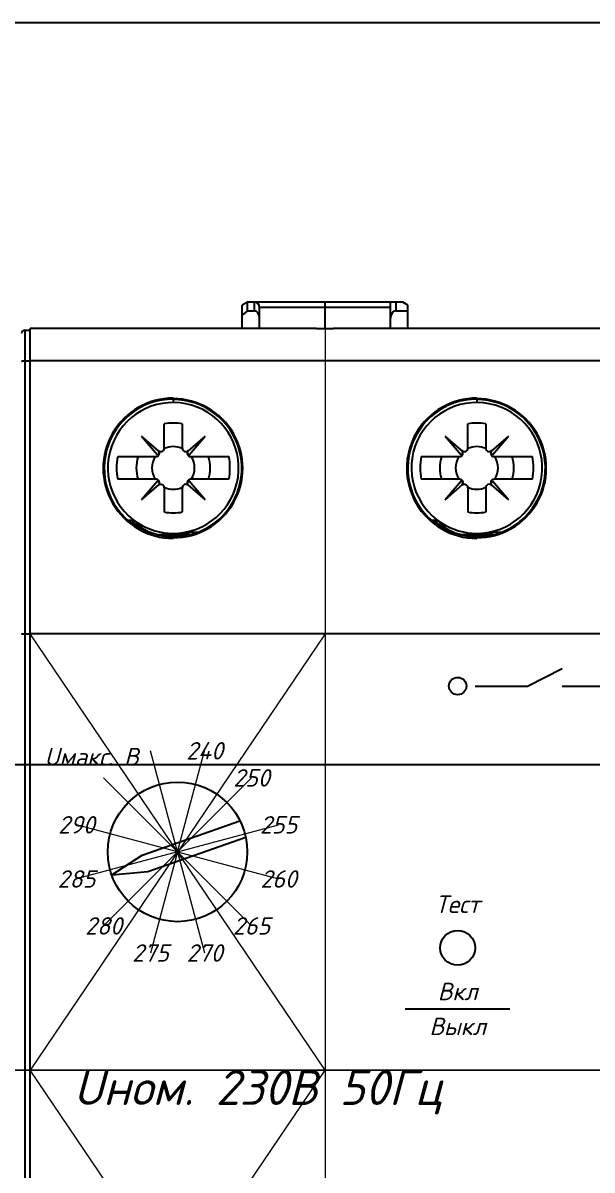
# Model space of a CAD drawing. Header units: millimetres. Extents: x 0 to 53000, y -591 to 24400.
# Drawn here: x 2785.1 to 2817.7, y 3069.3 to 3135 of the extents above; entities that cross this region are included whole.
import ezdxf
from ezdxf.enums import TextEntityAlignment as Align

# ---------------------------------------------------------------- set-up
doc = ezdxf.new("R2010")
doc.units = ezdxf.units.MM
doc.layers.add('КК перф 40х60', color=6, linetype='Continuous', lineweight=30)
doc.layers.add('Основная', color=7, linetype='Continuous', lineweight=30)
doc.layers.add('Привязки', color=2, linetype='Continuous', lineweight=0, plot=False, transparency=0.8)
doc.styles.add('текст', font='isocpeui.ttf')

# ---------------------------------------------------------------- blocks, each defined once
blk = doc.blocks.new('*U127')
at = {"layer": 'Привязки'}
blk.add_line((0, -2.5), (0, 3.5), dxfattribs=at)
blk = doc.blocks.new('*U128')
at = {"layer": 'Привязки', "color": 0, "linetype": 'ByBlock', "lineweight": -2, "transparency": 16777216}
blk.add_blockref('*U127', (8.945, 14.998), dxfattribs=at)
for p, rotation in [((7.696, 14.664), 30), ((10.194, 14.664), 330.0000000000001), ((6.781, 13.749), 60.00000000000001), ((11.109, 13.749), 300.0000000000001), ((6.447, 12.5), 90.00000000000001), ((6.781, 11.251), 120), ((7.696, 10.336), 150), ((11.109, 11.251), 240), ((11.443, 12.5), 270), ((10.194, 10.336), 210), ((8.945, 10.002), 180)]:
    blk.add_blockref('*U127', p, dxfattribs=dict(at, rotation=rotation))
blk = doc.blocks.new('*U125')
at = {"layer": 'Привязки'}
blk.add_line((0, -2.5), (0, 3.5), dxfattribs=at)
blk = doc.blocks.new('*U126')
at = {"layer": 'Привязки', "color": 0, "linetype": 'ByBlock', "lineweight": -2, "transparency": 16777216}
blk.add_blockref('*U125', (8.945, 14.998), dxfattribs=at)
for p, rotation in [((7.696, 14.664), 30), ((10.194, 14.664), 330.0000000000001), ((6.781, 13.749), 60.00000000000001), ((11.109, 13.749), 300.0000000000001), ((6.447, 12.5), 90.00000000000001), ((6.781, 11.251), 120), ((7.696, 10.336), 150), ((11.109, 11.251), 240), ((11.443, 12.5), 270), ((10.194, 10.336), 210), ((8.945, 10.002), 180)]:
    blk.add_blockref('*U125', p, dxfattribs=dict(at, rotation=rotation))
blk = doc.blocks.new('УЗМ')
at = {"layer": 'Основная', "linetype": 'Continuous'}
for p, q in [((12.95, 44), (12.65, 43.827)), ((12.65, 42.5), (12.65, 43.827)), ((12.95, 43.5), (12.65, 43.255)), ((12.95, 43.5), (12.95, 44)), ((21.85, 44), (12.95, 44)), ((12.95, 43.5), (13.35, 43.5)), ((13.35, 43.5), (13.35, 44)), ((13.65, 42.5), (13.65, 43.7)), ((21.15, 43.7), (13.65, 43.7)), ((17.4, 42.5), (17.4, 44)), ((21.15, 42.5), (21.15, 44)), ((21.45, 44), (21.45, 43.5)), ((21.45, 43.5), (22.15, 43.5)), ((22.15, 43.827), (21.85, 44)), ((22.15, 42.5), (22.15, 43.827)), ((0.2, 42.4), (0.2, 0)), ((0.2, 42.4), (0.49, 42.4)), ((0.49, 0), (0.49, 42.5)), ((16.91, 42.5), (0.49, 42.5)), ((34.31, 42.5), (17.89, 42.5)), ((0.2, 40.633), (0.49, 40.633)), ((17.4, 40.64), (0.49, 40.64)), ((34.31, 40.64), (17.4, 40.64)), ((8.7, 38.433), (8.353, 38.427)), ((8.7, 38.416), (8.7, 38.468)), ((8.7, 38.416), (8.7, 38.25)), ((26.1, 38.433), (25.753, 38.427)), ((26.1, 38.416), (26.1, 38.468)), ((26.1, 38.416), (26.1, 38.25)), ((8.185, 35.635), (8.185, 37.023)), ((9.215, 37.023), (9.215, 35.636)), ((25.585, 35.635), (25.585, 37.023)), ((26.615, 37.023), (26.615, 35.636)), ((6.879, 36.321), (7.798, 35.26)), ((7.87, 35.462), (6.879, 36.321)), ((10.521, 36.321), (9.529, 35.461)), ((9.602, 35.26), (10.521, 36.321)), ((24.279, 36.321), (25.198, 35.26)), ((25.27, 35.462), (24.279, 36.321)), ((27.921, 36.321), (26.929, 35.461)), ((27.002, 35.26), (27.921, 36.321)), ((5.516, 35.15), (7.704, 35.15)), ((7.798, 35.26), (7.904, 35.365)), ((9.496, 35.366), (9.602, 35.26)), ((9.695, 35.15), (11.886, 35.15)), ((22.916, 35.15), (25.104, 35.15)), ((25.198, 35.26), (25.304, 35.365)), ((26.896, 35.366), (27.002, 35.26)), ((27.095, 35.15), (29.286, 35.15)), ((7.712, 33.85), (5.516, 33.85)), ((7.798, 33.74), (6.879, 32.679)), ((6.879, 32.679), (7.886, 33.552)), ((7.911, 33.628), (7.798, 33.74)), ((9.602, 33.74), (9.496, 33.634)), ((9.529, 33.539), (10.521, 32.679)), ((10.521, 32.679), (9.602, 33.74)), ((11.886, 33.85), (9.695, 33.85)), ((25.112, 33.85), (22.916, 33.85)), ((25.198, 33.74), (24.279, 32.679)), ((24.279, 32.679), (25.286, 33.552)), ((25.311, 33.628), (25.198, 33.74)), ((27.002, 33.74), (26.896, 33.634)), ((26.929, 33.539), (27.921, 32.679)), ((27.921, 32.679), (27.002, 33.74)), ((29.286, 33.85), (27.095, 33.85)), ((8.185, 33.358), (8.185, 31.977)), ((9.215, 33.364), (9.215, 31.977)), ((25.585, 33.358), (25.585, 31.977)), ((26.615, 33.364), (26.615, 31.977)), ((6.085, 31.513), (6.333, 31.509)), ((6.928, 30.998), (6.816, 31)), ((23.485, 31.513), (23.733, 31.509)), ((24.328, 30.998), (24.216, 31)), ((7.411, 30.771), (7.341, 30.773)), ((8.7, 30.727), (7.795, 30.666)), ((8.7, 30.645), (8.076, 30.604)), ((8.7, 30.75), (8.7, 30.727)), ((8.7, 30.645), (8.7, 30.727)), ((8.7, 30.645), (9.497, 30.652)), ((8.7, 30.5), (8.7, 30.645)), ((8.895, 30.587), (8.7, 30.585)), ((10.083, 30.812), (9.627, 30.808)), ((24.811, 30.771), (24.741, 30.773)), ((26.1, 30.727), (25.195, 30.666)), ((26.1, 30.645), (25.476, 30.604)), ((26.1, 30.75), (26.1, 30.727)), ((26.1, 30.645), (26.1, 30.727)), ((26.1, 30.645), (26.897, 30.652)), ((26.1, 30.5), (26.1, 30.645)), ((26.295, 30.587), (26.1, 30.585)), ((27.483, 30.812), (27.027, 30.808)), ((0.2, 24.997), (0.49, 24.997)), ((17.4, 25), (0.49, 25)), ((34.31, 25), (17.4, 25)), ((0.2, 0), (0.2, -42.4)), ((0.49, -42.5), (0.49, 0))]:
    blk.add_line(p, q, dxfattribs=at)
at = {"layer": 'Основная'}
for p, q in [((16.91, 42.5), (17.89, 42.5)), ((29, 22), (31, 23)), ((26, 22), (29, 22)), ((31, 22), (34, 22)), ((6.91, 12.316), (12.522, 14.277)), ((7.24, 11.372), (12.857, 13.335)), ((5.17, 11.177), (6.91, 12.316)), ((5.17, 11.177), (7.24, 11.372)), ((22, 3.5), (28, 3.5))]:
    blk.add_line(p, q, dxfattribs=at)
at = {"layer": 'Основная', "linetype": 'Continuous'}
for points in [[(6.944, 31.019), (6.908, 31.041), (6.874, 31.062), (6.844, 31.082), (6.816, 31.101), (6.791, 31.119), (6.768, 31.135), (6.748, 31.151), (6.731, 31.164), (6.716, 31.177), (6.703, 31.187), (6.692, 31.197), (6.684, 31.204), (6.678, 31.21), (6.675, 31.214), (6.674, 31.214)], [(7.465, 30.77), (7.399, 30.795), (7.337, 30.821), (7.278, 30.846), (7.221, 30.872), (7.168, 30.897), (7.117, 30.923), (7.069, 30.947), (7.025, 30.972), (6.983, 30.996), (6.944, 31.019)], [(24.344, 31.019), (24.308, 31.041), (24.274, 31.062), (24.244, 31.082), (24.216, 31.101), (24.191, 31.119), (24.168, 31.135), (24.148, 31.151), (24.131, 31.164), (24.116, 31.177), (24.103, 31.187), (24.092, 31.197), (24.084, 31.204), (24.078, 31.21), (24.075, 31.214), (24.074, 31.214)], [(24.865, 30.77), (24.799, 30.795), (24.737, 30.821), (24.678, 30.846), (24.621, 30.872), (24.568, 30.897), (24.517, 30.923), (24.469, 30.947), (24.425, 30.972), (24.383, 30.996), (24.344, 31.019)], [(7.605, 30.722), (7.533, 30.746), (7.465, 30.77)], [(8.7, 30.547), (8.611, 30.549), (8.502, 30.554), (8.397, 30.561), (8.296, 30.572), (8.198, 30.585), (8.103, 30.599), (8.012, 30.616), (7.924, 30.635), (7.839, 30.655), (7.758, 30.676), (7.68, 30.698), (7.605, 30.722)], [(25.005, 30.722), (24.933, 30.746), (24.865, 30.77)], [(26.1, 30.547), (26.011, 30.549), (25.902, 30.554), (25.797, 30.561), (25.696, 30.572), (25.598, 30.585), (25.503, 30.599), (25.412, 30.616), (25.324, 30.635), (25.239, 30.655), (25.158, 30.676), (25.08, 30.698), (25.005, 30.722)]]:
    blk.add_lwpolyline(points, dxfattribs=at)
at = {"layer": 'Основная'}
for centre, radius in [((25, 22), 0.5), ((8.945, 12.5), 4), ((25, 7), 1)]:
    blk.add_circle(centre, radius, dxfattribs=at)
at = {"layer": 'Основная', "linetype": 'Continuous'}
for centre, radius, start, end in [((13.35, 43.7), 0.3, 0, 90), ((0.2, 42.2), 0.2, 90, 180), ((0.2, 42.2), 0.2, 98.02144, 100.1321), ((8.7, 34.5), 3.75, 270, 237.51056), ((26.1, 34.5), 3.75, 270, 237.51056), ((8.7, 34.5), 2.575, 78.46304, 101.53696), ((26.1, 34.5), 2.575, 78.46304, 101.53696), ((7.985, 35.635), 0.2, 225.43869, 0), ((8.7, 34.5), 1.22, 65.03079, 114.96921), ((9.415, 35.636), 0.2, 180, 314.427), ((25.385, 35.635), 0.2, 225.43869, 0), ((26.1, 34.5), 1.22, 65.03079, 114.96921), ((26.815, 35.636), 0.2, 180, 314.427), ((8.7, 34.5), 3.25, 168.46304, 191.53696), ((8.7, 34.5), 2.119, 162.13907, 197.86093), ((8.7, 34.5), 1.22, 147.80605, 180), ((7.704, 35.35), 0.2, 270, 45.43869), ((9.695, 35.35), 0.2, 134.427, 270), ((8.7, 34.5), 1.22, 327.80605, 32.19395), ((8.7, 34.5), 2.119, 342.13907, 17.86093), ((8.7, 34.5), 3.251, 348.46772, 11.53228), ((26.1, 34.5), 3.25, 168.46304, 191.53696), ((26.1, 34.5), 2.119, 162.13907, 197.86093), ((26.1, 34.5), 1.22, 147.80605, 180), ((25.104, 35.35), 0.2, 270, 45.43869), ((27.095, 35.35), 0.2, 134.427, 270), ((26.1, 34.5), 1.22, 327.80605, 32.19395), ((26.1, 34.5), 2.119, 342.13907, 17.86093), ((26.1, 34.5), 3.251, 348.46772, 11.53228), ((8.7, 34.5), 1.22, 180, 212.19395), ((26.1, 34.5), 1.22, 180, 212.19395), ((7.712, 33.65), 0.2, 313.08205, 90), ((7.985, 33.358), 0.2, 0, 133.08205), ((9.415, 33.364), 0.2, 45.573, 180), ((9.695, 33.65), 0.2, 90, 225.573), ((25.112, 33.65), 0.2, 313.08205, 90), ((25.385, 33.358), 0.2, 0, 133.08205), ((26.815, 33.364), 0.2, 45.573, 180), ((27.095, 33.65), 0.2, 90, 225.573), ((8.7, 34.5), 1.22, 245.03079, 294.96921), ((26.1, 34.5), 1.22, 245.03079, 294.96921), ((8.7, 34.5), 2.575, 258.46304, 281.53696), ((26.1, 34.5), 2.575, 258.46304, 281.53696), ((8.7, 34.5), 3.75, 237.51022, 270), ((26.1, 34.5), 3.75, 237.51022, 270), ((8.658, 33.987), 3.432, 248.4437, 251.06132), ((8.724, 34.255), 3.709, 269.09485, 269.62687), ((26.058, 33.987), 3.432, 248.4437, 251.06132), ((26.124, 34.255), 3.709, 269.09485, 269.62687)]:
    blk.add_arc(centre, radius, start, end, dxfattribs=at)
for centre, major_axis, ratio, start_param, end_param in [((13.35, 43.076), (0, 0.424), 0.707107, -1.570796, 0), ((21.45, 43.076), (0, -0.424), 0.707107, 3.141593, 4.712389), ((8.704, 34.482), (-0.962, 3.843), 0.999989, -0.244062, 2.364686), ((8.7, 34.482), (0, 4.018), 0.99999, 0, 3.141593), ((8.7, 34.484), (0, 3.984), 0.999992, -3.141593, 0), ((8.698, 34.484), (0.488, 3.901), 0.999992, -2.464465, 0.123964), ((26.104, 34.482), (-0.962, 3.843), 0.999989, -0.244062, 2.364686), ((26.1, 34.482), (0, 4.018), 0.99999, 0, 3.141593), ((26.1, 34.484), (0, 3.984), 0.999992, -3.141593, 0), ((26.098, 34.484), (0.488, 3.901), 0.999992, -2.464465, 0.123964), ((8.693, 34.14), (0.075, 3.606), 0.995002, 2.648644, 2.797291), ((26.093, 34.14), (0.075, 3.606), 0.995002, 2.648644, 2.797291)]:
    blk.add_ellipse(centre, major_axis=major_axis, ratio=ratio, start_param=start_param, end_param=end_param, dxfattribs=at)
for points, knots in [([(0, 40.619), (0, 40.619), (0.001, 40.62), (0.004, 40.622), (0.009, 40.623), (0.019, 40.625), (0.036, 40.627), (0.06, 40.629), (0.09, 40.63), (0.124, 40.632), (0.161, 40.632), (0.187, 40.633), (0.2, 40.633)], [0, 0, 0, 0, 0.008294, 0.024077, 0.048626, 0.082035, 0.174467, 0.298258, 0.448803, 0.620399, 0.806492, 1, 1, 1, 1]), ([(6.333, 31.509), (6.331, 31.509), (6.327, 31.509), (6.323, 31.507), (6.32, 31.504), (6.319, 31.499), (6.319, 31.494), (6.321, 31.487), (6.325, 31.479), (6.333, 31.466), (6.346, 31.447), (6.368, 31.421), (6.396, 31.391), (6.43, 31.357), (6.471, 31.32), (6.537, 31.263), (6.635, 31.186), (6.772, 31.091), (6.874, 31.029), (6.928, 30.998)], [0, 0, 0, 0, 0.007018, 0.012553, 0.017389, 0.022644, 0.029231, 0.037639, 0.048102, 0.06074, 0.092744, 0.133867, 0.184095, 0.243299, 0.311264, 0.3877, 0.564453, 0.769976, 1, 1, 1, 1]), ([(6.686, 31.337), (6.642, 31.36), (6.579, 31.393), (6.501, 31.435), (6.453, 31.46), (6.413, 31.481), (6.379, 31.496), (6.354, 31.505), (6.339, 31.509), (6.333, 31.509)], [0, 0, 0, 0, 0.379747, 0.538845, 0.676267, 0.791342, 0.883621, 0.952977, 1, 1, 1, 1]), ([(6.669, 31.211), (6.661, 31.218), (6.645, 31.232), (6.625, 31.252), (6.61, 31.269), (6.599, 31.283), (6.593, 31.294), (6.591, 31.301), (6.59, 31.305), (6.591, 31.308), (6.594, 31.311), (6.597, 31.312), (6.6, 31.313), (6.601, 31.313)], [0, 0, 0, 0, 0.240117, 0.4434, 0.609549, 0.738805, 0.832444, 0.867128, 0.895132, 0.918769, 0.941698, 0.967862, 1, 1, 1, 1]), ([(6.601, 31.313), (6.604, 31.313), (6.61, 31.313), (6.626, 31.31), (6.652, 31.303), (6.689, 31.29), (6.734, 31.271), (6.789, 31.248), (6.878, 31.209), (6.949, 31.178), (7, 31.158)], [0, 0, 0, 0, 0.019291, 0.044246, 0.111993, 0.203835, 0.319392, 0.457899, 0.618335, 1, 1, 1, 1]), ([(7.397, 30.795), (7.315, 30.828), (7.162, 30.895), (6.957, 31.006), (6.814, 31.098), (6.723, 31.166), (6.686, 31.196), (6.669, 31.211)], [0, 0, 0, 0, 0.31596, 0.595391, 0.826826, 0.921237, 1, 1, 1, 1]), ([(7.538, 30.718), (7.536, 30.718), (7.532, 30.718), (7.522, 30.72), (7.506, 30.724), (7.485, 30.729), (7.461, 30.736), (7.436, 30.743), (7.401, 30.753), (7.357, 30.768), (7.302, 30.786), (7.247, 30.806), (7.192, 30.827), (7.117, 30.856), (7.024, 30.897), (6.913, 30.949), (6.803, 31.006), (6.731, 31.046), (6.696, 31.067)], [0, 0, 0, 0, 0.005458, 0.013291, 0.03389, 0.058559, 0.085593, 0.114115, 0.143649, 0.204724, 0.267565, 0.331589, 0.39648, 0.46205, 0.594753, 0.729025, 0.864326, 1, 1, 1, 1]), ([(8.821, 30.586), (8.903, 30.586), (9.07, 30.594), (9.402, 30.629), (9.817, 30.715), (10.304, 30.886), (10.613, 31.047), (10.762, 31.138)], [0, 0, 0, 0, 0.121776, 0.244126, 0.491017, 0.74288, 1, 1, 1, 1]), ([(23.733, 31.509), (23.731, 31.509), (23.727, 31.509), (23.723, 31.507), (23.72, 31.504), (23.719, 31.499), (23.719, 31.494), (23.721, 31.487), (23.725, 31.479), (23.733, 31.466), (23.746, 31.447), (23.768, 31.421), (23.796, 31.391), (23.83, 31.357), (23.871, 31.32), (23.937, 31.263), (24.035, 31.186), (24.172, 31.091), (24.274, 31.029), (24.328, 30.998)], [0, 0, 0, 0, 0.007018, 0.012553, 0.017389, 0.022644, 0.029231, 0.037639, 0.048102, 0.06074, 0.092744, 0.133867, 0.184095, 0.243299, 0.311264, 0.3877, 0.564453, 0.769976, 1, 1, 1, 1]), ([(24.086, 31.337), (24.042, 31.36), (23.979, 31.393), (23.901, 31.435), (23.853, 31.46), (23.813, 31.481), (23.779, 31.496), (23.754, 31.505), (23.739, 31.509), (23.733, 31.509)], [0, 0, 0, 0, 0.379747, 0.538845, 0.676267, 0.791342, 0.883621, 0.952977, 1, 1, 1, 1]), ([(24.069, 31.211), (24.061, 31.218), (24.045, 31.232), (24.025, 31.252), (24.01, 31.269), (23.999, 31.283), (23.993, 31.294), (23.991, 31.301), (23.99, 31.305), (23.991, 31.308), (23.994, 31.311), (23.997, 31.312), (24, 31.313), (24.001, 31.313)], [0, 0, 0, 0, 0.240117, 0.4434, 0.609549, 0.738805, 0.832444, 0.867128, 0.895132, 0.918769, 0.941698, 0.967862, 1, 1, 1, 1]), ([(24.001, 31.313), (24.004, 31.313), (24.01, 31.313), (24.026, 31.31), (24.052, 31.303), (24.089, 31.29), (24.134, 31.271), (24.189, 31.248), (24.278, 31.209), (24.349, 31.178), (24.4, 31.158)], [0, 0, 0, 0, 0.019291, 0.044246, 0.111993, 0.203835, 0.319392, 0.457899, 0.618335, 1, 1, 1, 1]), ([(24.797, 30.795), (24.715, 30.828), (24.562, 30.895), (24.357, 31.006), (24.214, 31.098), (24.123, 31.166), (24.086, 31.196), (24.069, 31.211)], [0, 0, 0, 0, 0.31596, 0.595391, 0.826826, 0.921237, 1, 1, 1, 1]), ([(24.938, 30.718), (24.936, 30.718), (24.932, 30.718), (24.922, 30.72), (24.906, 30.724), (24.885, 30.729), (24.861, 30.736), (24.836, 30.743), (24.801, 30.753), (24.757, 30.768), (24.702, 30.786), (24.647, 30.806), (24.592, 30.827), (24.517, 30.856), (24.424, 30.897), (24.313, 30.949), (24.203, 31.006), (24.131, 31.046), (24.096, 31.067)], [0, 0, 0, 0, 0.005458, 0.013291, 0.03389, 0.058559, 0.085593, 0.114115, 0.143649, 0.204724, 0.267565, 0.331589, 0.39648, 0.46205, 0.594753, 0.729025, 0.864326, 1, 1, 1, 1]), ([(26.221, 30.586), (26.303, 30.586), (26.47, 30.594), (26.802, 30.629), (27.217, 30.715), (27.704, 30.886), (28.013, 31.047), (28.162, 31.138)], [0, 0, 0, 0, 0.121776, 0.244126, 0.491017, 0.74288, 1, 1, 1, 1]), ([(7.411, 30.771), (7.419, 30.768), (7.434, 30.762), (7.457, 30.753), (7.475, 30.746), (7.49, 30.741), (7.5, 30.737), (7.509, 30.733), (7.518, 30.73), (7.525, 30.726), (7.531, 30.724), (7.535, 30.722), (7.537, 30.721), (7.538, 30.72), (7.539, 30.719), (7.54, 30.719), (7.54, 30.718), (7.539, 30.718), (7.538, 30.718), (7.538, 30.718)], [0, 0, 0, 0, 0.177438, 0.349744, 0.514857, 0.593714, 0.669295, 0.740714, 0.806733, 0.865693, 0.915298, 0.935731, 0.952732, 0.965958, 0.975151, 0.98038, 0.983704, 0.989826, 1, 1, 1, 1]), ([(8.666, 30.547), (8.471, 30.55), (8.09, 30.586), (7.72, 30.681), (7.544, 30.741)], [0, 0, 0, 0, 0.512397, 1, 1, 1, 1]), ([(9.627, 30.808), (9.62, 30.808), (9.603, 30.807), (9.573, 30.803), (9.537, 30.798), (9.475, 30.79), (9.385, 30.777), (9.266, 30.761), (9.134, 30.747), (8.944, 30.732), (8.798, 30.727), (8.7, 30.727)], [0, 0, 0, 0, 0.023304, 0.05548, 0.095738, 0.143181, 0.255996, 0.387171, 0.531126, 0.683471, 1, 1, 1, 1]), ([(8.7, 30.645), (8.761, 30.645), (8.882, 30.648), (9.059, 30.663), (9.202, 30.683), (9.309, 30.702), (9.383, 30.718), (9.45, 30.734), (9.502, 30.748), (9.538, 30.759), (9.562, 30.767), (9.583, 30.774), (9.601, 30.78), (9.617, 30.787), (9.628, 30.792), (9.636, 30.796), (9.641, 30.799), (9.643, 30.801), (9.645, 30.804), (9.644, 30.806), (9.642, 30.807), (9.64, 30.807), (9.635, 30.808), (9.63, 30.808), (9.627, 30.808)], [0, 0, 0, 0, 0.186183, 0.368913, 0.543145, 0.625037, 0.702028, 0.772811, 0.835875, 0.863994, 0.889549, 0.912325, 0.932118, 0.948739, 0.962035, 0.971902, 0.975546, 0.978354, 0.981777, 0.98313, 0.984932, 0.987454, 0.990789, 1, 1, 1, 1]), ([(8.7, 30.585), (8.721, 30.586), (8.761, 30.586), (8.801, 30.585), (8.821, 30.586)], [0, 0, 0, 0, 0.516289, 1, 1, 1, 1]), ([(24.811, 30.771), (24.819, 30.768), (24.834, 30.762), (24.857, 30.753), (24.875, 30.746), (24.89, 30.741), (24.9, 30.737), (24.909, 30.733), (24.918, 30.73), (24.925, 30.726), (24.931, 30.724), (24.935, 30.722), (24.937, 30.721), (24.938, 30.72), (24.939, 30.719), (24.94, 30.719), (24.94, 30.718), (24.939, 30.718), (24.938, 30.718), (24.938, 30.718)], [0, 0, 0, 0, 0.177438, 0.349744, 0.514857, 0.593714, 0.669295, 0.740714, 0.806733, 0.865693, 0.915298, 0.935731, 0.952732, 0.965958, 0.975151, 0.98038, 0.983704, 0.989826, 1, 1, 1, 1]), ([(26.066, 30.547), (25.871, 30.55), (25.49, 30.586), (25.12, 30.681), (24.944, 30.741)], [0, 0, 0, 0, 0.512397, 1, 1, 1, 1]), ([(27.027, 30.808), (27.02, 30.808), (27.003, 30.807), (26.973, 30.803), (26.937, 30.798), (26.875, 30.79), (26.785, 30.777), (26.666, 30.761), (26.534, 30.747), (26.344, 30.732), (26.198, 30.727), (26.1, 30.727)], [0, 0, 0, 0, 0.023304, 0.05548, 0.095738, 0.143181, 0.255996, 0.387171, 0.531126, 0.683471, 1, 1, 1, 1]), ([(26.1, 30.645), (26.161, 30.645), (26.282, 30.648), (26.459, 30.663), (26.602, 30.683), (26.709, 30.702), (26.783, 30.718), (26.85, 30.734), (26.902, 30.748), (26.938, 30.759), (26.962, 30.767), (26.983, 30.774), (27.001, 30.78), (27.017, 30.787), (27.028, 30.792), (27.036, 30.796), (27.041, 30.799), (27.043, 30.801), (27.045, 30.804), (27.044, 30.806), (27.042, 30.807), (27.04, 30.807), (27.035, 30.808), (27.03, 30.808), (27.027, 30.808)], [0, 0, 0, 0, 0.186183, 0.368913, 0.543145, 0.625037, 0.702028, 0.772811, 0.835875, 0.863994, 0.889549, 0.912325, 0.932118, 0.948739, 0.962035, 0.971902, 0.975546, 0.978354, 0.981777, 0.98313, 0.984932, 0.987454, 0.990789, 1, 1, 1, 1]), ([(26.1, 30.585), (26.121, 30.586), (26.161, 30.586), (26.201, 30.585), (26.221, 30.586)], [0, 0, 0, 0, 0.516289, 1, 1, 1, 1]), ([(0, 24.99), (0, 24.99), (0.002, 24.99), (0.004, 24.991), (0.009, 24.992), (0.016, 24.992), (0.024, 24.993), (0.034, 24.993), (0.046, 24.994), (0.064, 24.995), (0.09, 24.995), (0.124, 24.996), (0.161, 24.996), (0.187, 24.997), (0.2, 24.997)], [0, 0, 0, 0, 0.005895, 0.020644, 0.044651, 0.077778, 0.119734, 0.170138, 0.228512, 0.294299, 0.445542, 0.618083, 0.805291, 1, 1, 1, 1])]:
    blk.add_open_spline(points, degree=3, knots=knots, dxfattribs=at)
at = {"layer": 'Привязки'}
for p, q in [((17.4, 42.5), (17.4, -40.64)), ((17.4, 25), (0.49, 0)), ((17.4, 0), (0.49, 24.997)), ((0, 0), (34.8, 0)), ((17.4, -25), (0.49, 0)), ((0.49, -24.997), (17.4, 0))]:
    blk.add_line(p, q, dxfattribs=at)
at = {"layer": 'Привязки', "rotation": 15}
for name, p in [('*U128', (3.539, -1.89)), ('*U126', (3.54, -26.887))]:
    blk.add_blockref(name, p, dxfattribs=at)
at = {"layer": 'Основная', "style": 'текст'}
for s, width, heights, insert, char_height, attachment_point in [('Uмакс. В', 6.61561, [1.676], (1.313, 18.457), 1, 1), ('240', 2.62674, [1.245], (10.497, 18.293), 1, 5), ('250', 2.62674, [1.245], (13.186, 16.741), 1, 5), ('290', 2.62674, [1.245], (3.151, 14.052), 1, 5), ('255', 2.62674, [1.245], (14.738, 14.052), 1, 5), ('285', 2.62674, [1.245], (3.151, 10.947), 1, 5), ('260', 2.62674, [1.245], (14.738, 10.947), 1, 5), ('Тест', 6.61561, [1.676], (25, 9), 1, 8), ('280', 2.62674, [1.245], (4.703, 8.258), 1, 5), ('265', 2.62674, [1.245], (13.186, 8.258), 1, 5), ('275', 2.62674, [1.245], (7.392, 6.705), 1, 5), ('270', 2.62674, [1.245], (10.497, 6.705), 1, 5), ('Вкл', 4.98104, [1], (25, 5), 1, 2), ('Выкл', 4.98104, [1], (25, 3), 1, 2), ('Uном. 230В 50Гц', 22.19423, [3.299], (2.961, 0), 2, 1)]:
    blk.add_mtext_dynamic_manual_height_columns(s, width=width, gutter_width=200, heights=heights, dxfattribs=dict(at, insert=insert, char_height=char_height, attachment_point=attachment_point))
blk.add_attdef('№', text='', height=20, dxfattribs=at).set_placement((17.375, -58.946), align=Align.MIDDLE_CENTER)

msp = doc.modelspace()

# ---------------------------------------------------------------- linework, layer by layer
at = {"layer": 'КК перф 40х60'}
msp.add_line((3088.34394, 3135), (2718.34394, 3135), dxfattribs=at)
at = {"layer": 'Основная'}
for p, q in [((2728.34394, 3092.5), (3066.34394, 3092.5)), ((2778.34394, 3092.50001), (2803.34394, 3092.50001))]:
    msp.add_line(p, q, dxfattribs=at)
at = {"layer": 'Привязки'}
for p, q in [((3873, 3075), (371.49998, 3075)), ((2735.34394, 3075), (3071.34394, 3075))]:
    msp.add_line(p, q, dxfattribs=at)

# ---------------------------------------------------------------- block references
at = {"layer": 'Основная'}
msp.add_blockref('УЗМ', (2784.97048, 3075), dxfattribs=at)

doc.saveas('drawing.dxf')
